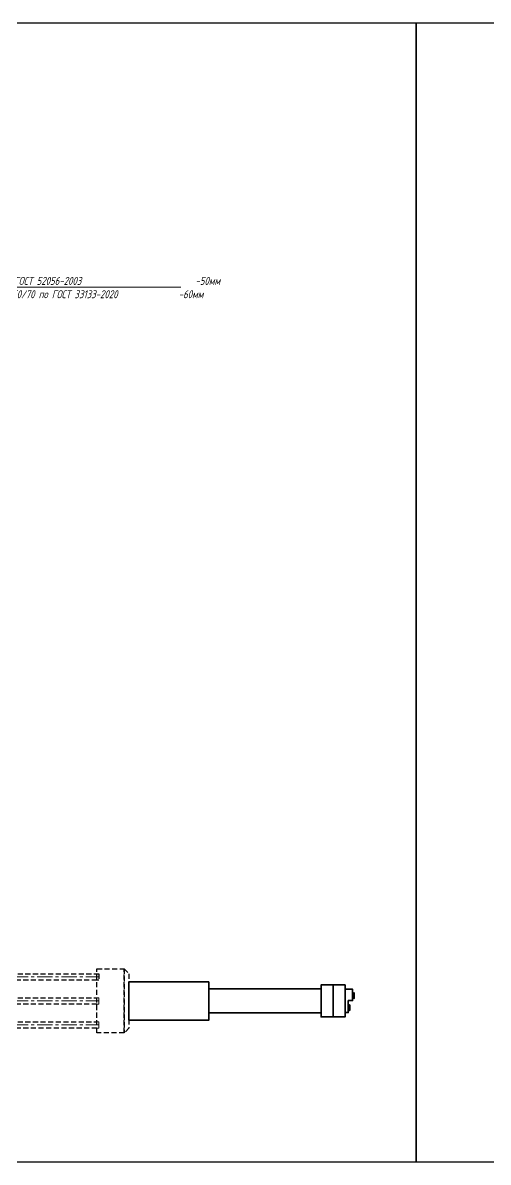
# Model space of a CAD drawing. Header units: millimetres. Extents: x 265754 to 14267433, y -6145605 to 2433772.
# Drawn here: x 7182168 to 7211246, y -10235 to 60973 of the extents above; entities that cross this region are included whole.
import ezdxf
from ezdxf import colors
from ezdxf.entities.mleader import LeaderData, LeaderLine
from ezdxf.math import Vec2, Vec3

# ---------------------------------------------------------------- set-up
doc = ezdxf.new("R2010")
doc.units = ezdxf.units.MM
for name, pattern in [('CENTER', [50.8, 31.75, -6.35, 6.35, -6.35]), ('невидимая', [9.525, 6.35, -3.175]), ('Штриховая', [3, 2, -1])]:
    doc.linetypes.add(name, pattern=pattern)
for name, color, linetype, lineweight in [('1-Бетон', 106, 'Continuous', 35), ('1-Оси', 1, 'CENTER', 20), ('ИС_Выноска', 3, 'Continuous', 18), ('ИС_ПС_Невид', 4, 'Штриховая', 18)]:
    doc.layers.add(name, color=color, linetype=linetype, lineweight=lineweight)
doc.layers.add('ИС_Невидимая', color=4, linetype='невидимая')
doc.styles.add('0', font='isocpeur.ttf', dxfattribs={"width": 0.8, "oblique": 15})

msp = doc.modelspace()

# ---------------------------------------------------------------- linework, layer by layer
at = {"color": 1}
for points in [[(7130154.5264, 60973.4665), (7206741.761, 60973.4665), (7206741.761, -10235.03), (7130154.5264, -10235.03)], [(7206741.761, 60973.4665), (7283328.9957, 60973.4665), (7283328.9957, -10235.03), (7206741.761, -10235.03)]]:
    msp.add_lwpolyline(points, close=True, dxfattribs=at)
at = {"layer": '1-Бетон', "elevation": 5778.159}
for points in [[(7193800.7832, 1044.9465), (7193800.7832, -1355.0535), (7188800.7325, -1355.1383), (7188800.7325, 1044.8617)], [(7202300.7832, 845.4233), (7202300.7832, -1154.6428), (7200800.7832, -1154.6428), (7200800.7832, 845.4233)], [(7202856.3799, 19.942), (7202856.3799, 319.942), (7202776.8015, 319.942), (7202776.8015, 19.942)], [(7202856.3799, -0.058), (7202856.3799, 339.942), (7202876.3799, 339.942), (7202876.3799, -0.058)], [(7202500.7832, -729.8237), (7202500.7832, -429.8237), (7202578.7832, -429.8237), (7202578.7832, -729.8237)], [(7202578.7832, -749.8237), (7202578.7832, -409.8237), (7202598.7832, -409.8237), (7202598.7832, -749.8237)]]:
    msp.add_lwpolyline(points, close=True, dxfattribs=at)
for points in [[(7201550.7832, 845.4233), (7201550.7832, -1154.6428)], [(7200800.7832, -905.4081), (7193800.7832, -905.0535), (7193800.7832, 594.9465), (7200800.7832, 594.5919)], [(7202300.7832, 570.4657), (7202776.8015, 570.4657), (7202776.8015, -129.7979), (7202500.7832, -129.7979)], [(7202500.7832, -129.7979), (7202500.7832, -879.5263), (7202300.7832, -879.5134), (7202300.7832, 570.4657), (7202300.7832, 570.4657)]]:
    msp.add_lwpolyline(points, dxfattribs=at)
at = {"layer": '1-Оси', "ltscale": 30, "transparency": 33554687, "elevation": 5778.159}
for points in [[(7172400.7325, 1344.8242), (7186909.049, 1344.8242)], [(7172400.7325, -155.1758), (7186909.049, -155.1758)], [(7172400.7325, -1655.1758), (7186909.049, -1655.1758)]]:
    msp.add_lwpolyline(points, dxfattribs=at)
at = {"layer": 'ИС_Невидимая', "ltscale": 50, "elevation": 5778.159}
for points in [[(7186800.599, 1544.8212), (7186908.9155, 1544.8271), (7186908.9155, 1144.8964), (7186800.7325, 1144.8242), (7172800.7325, 1144.8242), (7172400.7325, 1314.8242), (7172400.7325, 1374.8242), (7172800.7325, 1544.8242), (7186800.7325, 1544.8242)], [(7186800.7325, -355.1758), (7172800.7325, -355.1758), (7172400.7325, -185.1758), (7172400.7325, -125.1758), (7172800.7325, 44.8242), (7186800.7325, 44.8242)], [(7186800.7325, -1855.1758), (7172800.7325, -1855.1758), (7172400.7325, -1685.1758), (7172400.7325, -1625.1758), (7172800.7325, -1455.1758), (7186800.7325, -1455.1758)]]:
    msp.add_lwpolyline(points, dxfattribs=at)
for points in [[(7186800.7519, -2155.2264), (7186800.7519, 1844.7736), (7188500.7556, 1844.8485), (7188500.7519, -2155.1515)], [(7188500.7519, -2155.1515), (7188500.7556, 1844.8485), (7188800.7519, 1544.8617), (7188800.7548, -1855.6722)]]:
    msp.add_lwpolyline(points, close=True, dxfattribs=at)
at = {"layer": 'ИС_ПС_Невид', "ltscale": 1200, "elevation": 5778.159}
for points in [[(7186800.599, 44.8212), (7186908.9155, 44.8271), (7186908.9155, -355.1036), (7186800.7325, -355.1758)], [(7186800.599, -1455.1788), (7186908.9155, -1455.1729), (7186908.9155, -1855.1036), (7186800.7325, -1855.1758)]]:
    msp.add_lwpolyline(points, dxfattribs=at)

# ---------------------------------------------------------------- leaders
at = {"layer": 'ИС_Выноска', "ltscale": 0.5}
ml = msp.add_multileader_mtext('Standard', dxfattribs=at)
ml.set_content('\\A1;Асфальтобетон ЩМА-16 по ГОСТ 58406.1 на ПБВ60 по ГОСТ 52056-2003                            -50мм\\PАсфальтобетон А22 Нт по ГОСТ 58406.2-2020 на БНД 50/70 по ГОСТ 33133-2020               -60мм\\PГидроизоляция Техноэластмост Б             -5 мм\\PВыравнивающий слой                      -min 30 мм', color=256, style='0')
ml.set_leader_properties(color=256, linetype='ByLayer', lineweight=-1)
ml.build(insert=Vec2(0, 0))
ml.multileader.update_dxf_attribs({"text_left_attachment_type": 6, "text_right_attachment_type": 6, "dogleg_length": 0.36, "arrow_head_size": 450, "scale": 75})
ctx = ml.context
ctx.base_point, ctx.scale, ctx.char_height, ctx.arrow_head_size, ctx.landing_gap_size, ctx.plane_origin, ctx.plane_x_axis, ctx.plane_y_axis = Vec3(7167638.1646, 44442.7952), 75, 500, 450, 18, Vec3(7167058.0572, 73468.2411), Vec3(1, 0.0000000247), Vec3(-0.0000000247, 1)
ctx.left_attachment, ctx.right_attachment = 6, 6
notes = []
notes.append((ctx, [(0, (1, 1, 0), (7167566.1646, 44442.7952), (1, 0.0000000247), 72, [(0, [(7167566.1646, 33960.0928)], 0, [])])]))
ctx.mtext.insert, ctx.mtext.text_direction, ctx.mtext.rotation, ctx.mtext.width, ctx.mtext.flow_direction = Vec3(7167656.1646, 45092.7952), Vec3(1, 0.0000000247), 0.0000000247, 14306.378366, 5
for ctx, leaders in notes:
    for number, flags, end, landing, length, lines in leaders:
        leader = LeaderData()
        leader.index, (leader.has_last_leader_line, leader.has_dogleg_vector, leader.attachment_direction) = number, flags
        leader.last_leader_point, leader.dogleg_vector, leader.dogleg_length = Vec3(end), Vec3(landing), length
        for number, points, colour, breaks in lines:
            line = LeaderLine()
            line.index, line.vertices, line.color, line.breaks = number, Vec3.list(points), colors.encode_raw_color(colour), breaks
            leader.lines.append(line)
        ctx.leaders.append(leader)

doc.saveas('drawing.dxf')
